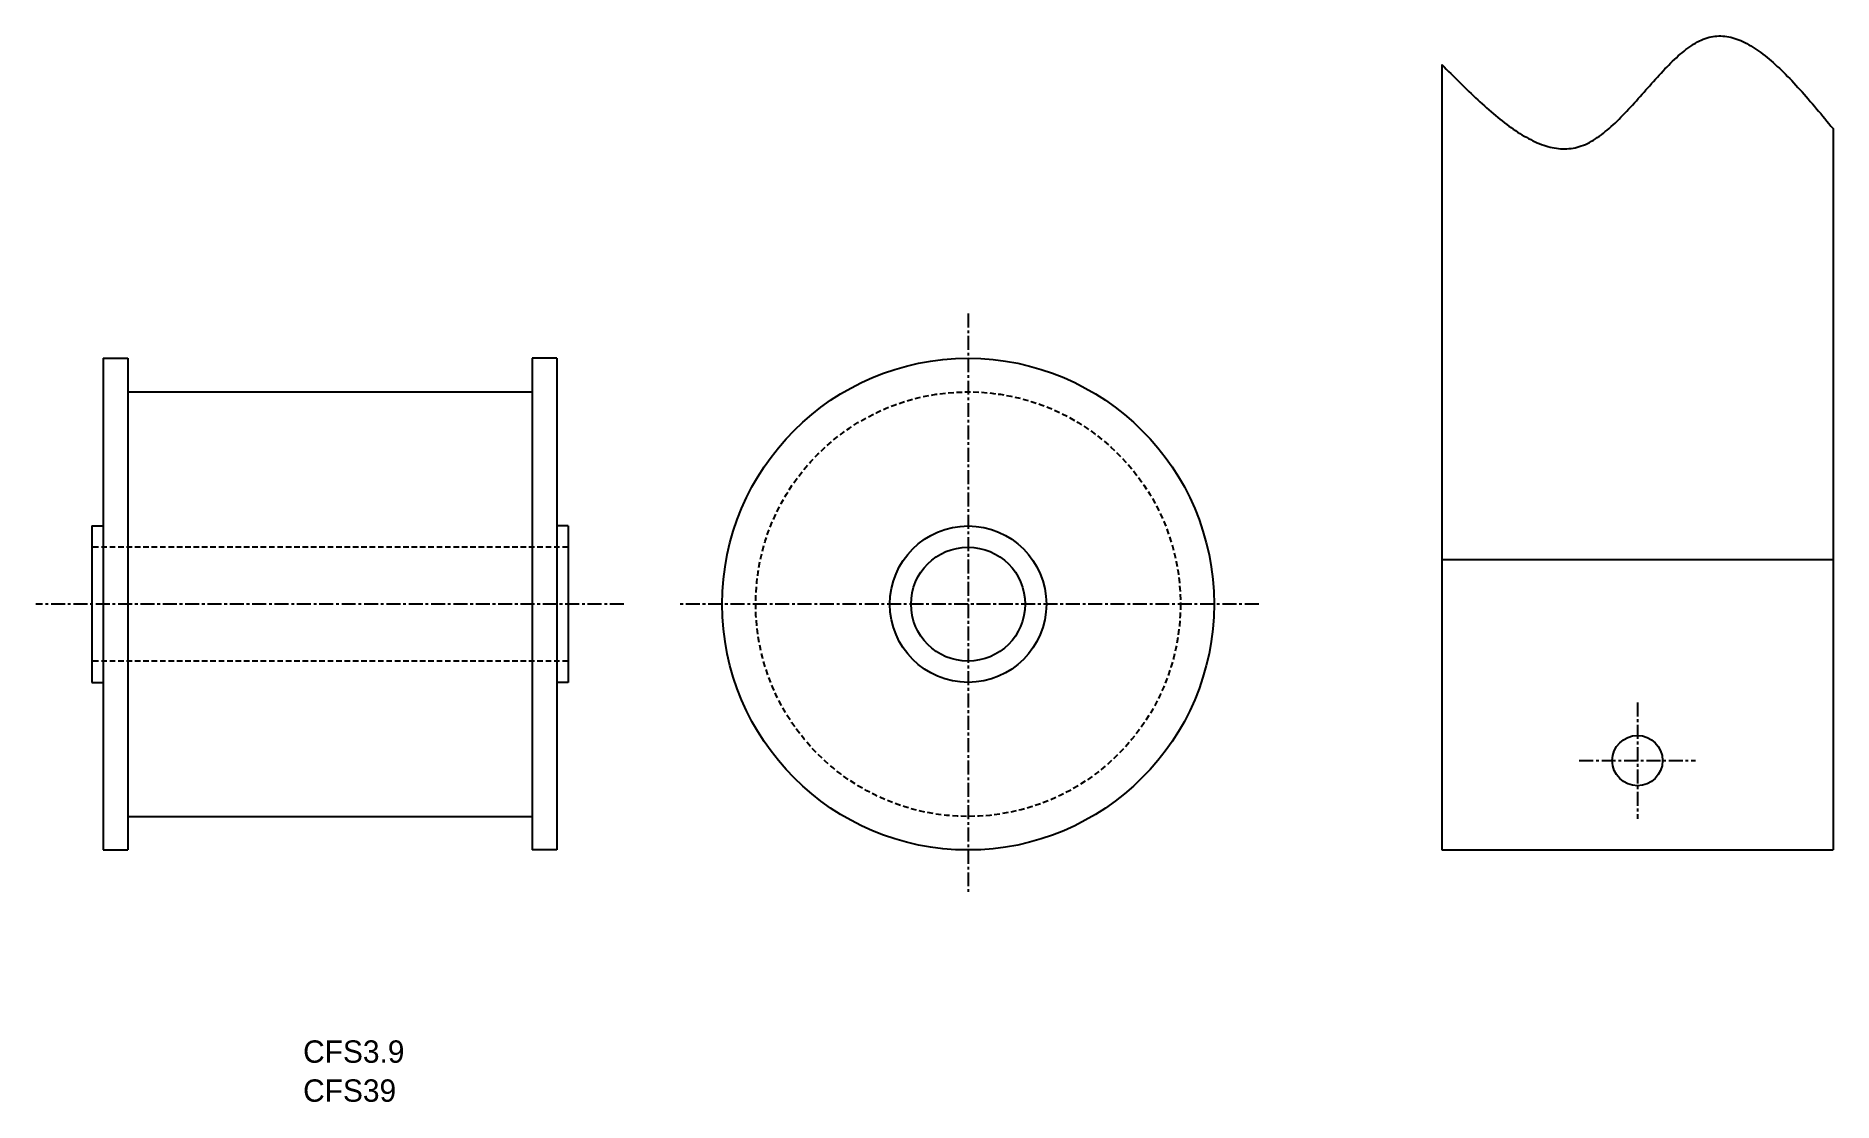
# Model space of a CAD drawing. Extents: x 72 to 233, y 87 to 182.
import ezdxf

# ---------------------------------------------------------------- set-up
doc = ezdxf.new("R2010")
doc.units = 0
doc.linetypes.add('CENTER', pattern=[2, 1.25, -0.25, 0.25, -0.25])
doc.linetypes.add('DASHED', pattern=[0.75, 0.5, -0.25])
doc.layers.get('0').update_dxf_attribs({"linetype": 'CONTINUOUS'})
doc.layers.add('CENTER', color=1, linetype='CENTER')

msp = doc.modelspace()

# ---------------------------------------------------------------- linework, layer by layer
at = {"color": 7, "linetype": 'CONTINUOUS'}
for p, q in [((198.27, 179.83), (198.27, 109.54)), ((233.27, 174.1), (233.27, 109.54)), ((78.5, 153.54), (78.5, 109.54)), ((78.5, 153.54), (80.72, 153.54)), ((80.72, 153.54), (80.72, 109.54)), ((119.1, 153.54), (116.88, 153.54)), ((116.88, 153.54), (116.88, 109.54)), ((119.1, 153.54), (119.1, 109.54)), ((80.72, 150.54), (116.88, 150.54)), ((77.5, 138.54), (77.5, 124.54)), ((77.5, 138.54), (78.5, 138.54)), ((120.1, 138.54), (119.1, 138.54)), ((120.1, 138.54), (120.1, 124.54)), ((198.27, 135.54), (233.27, 135.54)), ((77.5, 124.54), (78.5, 124.54)), ((120.1, 124.54), (119.1, 124.54)), ((80.72, 112.54), (116.88, 112.54)), ((78.5, 109.54), (80.72, 109.54)), ((119.1, 109.54), (116.88, 109.54)), ((198.27, 109.54), (233.27, 109.54))]:
    msp.add_line(p, q, dxfattribs=at)
at = {"color": 3, "linetype": 'DASHED'}
for p, q in [((120.1, 136.64), (77.5, 136.64)), ((120.1, 126.44), (77.5, 126.44))]:
    msp.add_line(p, q, dxfattribs=at)
at = {"color": 7}
msp.add_polyline3d([(198.27, 179.83, 0), (198.47, 179.63, 0), (198.67, 179.43, 0), (198.87, 179.22, 0), (199.07, 179.02, 0), (199.28, 178.82, 0), (199.48, 178.62, 0), (199.68, 178.42, 0), (199.88, 178.22, 0), (200.08, 178.02, 0), (200.28, 177.83, 0), (200.48, 177.63, 0), (200.68, 177.43, 0), (200.88, 177.24, 0), (201.08, 177.05, 0), (201.28, 176.86, 0), (201.48, 176.68, 0), (201.68, 176.49, 0), (201.88, 176.31, 0), (202.08, 176.13, 0), (202.28, 175.95, 0), (202.48, 175.77, 0), (202.68, 175.6, 0), (202.88, 175.43, 0), (203.08, 175.26, 0), (203.28, 175.1, 0), (203.47, 174.94, 0), (203.67, 174.78, 0), (203.87, 174.63, 0), (204.07, 174.48, 0), (204.26, 174.33, 0), (204.46, 174.19, 0), (204.66, 174.05, 0), (204.85, 173.92, 0), (205.05, 173.79, 0), (205.25, 173.66, 0), (205.44, 173.54, 0), (205.64, 173.43, 0), (205.83, 173.32, 0), (206.03, 173.21, 0), (206.22, 173.11, 0), (206.41, 173.01, 0), (206.61, 172.92, 0), (206.8, 172.84, 0), (206.99, 172.76, 0), (207.18, 172.68, 0), (207.38, 172.62, 0), (207.57, 172.55, 0), (207.76, 172.5, 0), (207.95, 172.45, 0), (208.14, 172.41, 0), (208.33, 172.37, 0), (208.52, 172.34, 0), (208.71, 172.32, 0), (208.89, 172.3, 0), (209.08, 172.29, 0), (209.27, 172.29, 0), (209.45, 172.29, 0), (209.64, 172.31, 0), (209.83, 172.33, 0), (210.01, 172.35, 0), (210.19, 172.39, 0), (210.38, 172.43, 0), (210.56, 172.49, 0), (210.74, 172.55, 0), (210.93, 172.61, 0), (211.11, 172.69, 0), (211.29, 172.77, 0), (211.47, 172.86, 0), (211.65, 172.96, 0), (211.83, 173.07, 0), (212.01, 173.18, 0), (212.18, 173.29, 0), (212.36, 173.42, 0), (212.54, 173.55, 0), (212.72, 173.68, 0), (212.89, 173.83, 0), (213.07, 173.97, 0), (213.24, 174.12, 0), (213.42, 174.28, 0), (213.59, 174.44, 0), (213.77, 174.6, 0), (213.94, 174.77, 0), (214.12, 174.94, 0), (214.29, 175.11, 0), (214.47, 175.29, 0), (214.64, 175.47, 0), (214.81, 175.65, 0), (214.98, 175.83, 0), (215.16, 176.02, 0), (215.33, 176.21, 0), (215.5, 176.4, 0), (215.67, 176.59, 0), (215.84, 176.78, 0), (216.01, 176.98, 0), (216.18, 177.17, 0), (216.36, 177.36, 0), (216.53, 177.56, 0), (216.7, 177.75, 0), (216.87, 177.94, 0), (217.04, 178.13, 0), (217.21, 178.32, 0), (217.38, 178.52, 0), (217.55, 178.7, 0), (217.72, 178.89, 0), (217.89, 179.07, 0), (218.06, 179.26, 0), (218.23, 179.44, 0), (218.4, 179.61, 0), (218.57, 179.79, 0), (218.74, 179.96, 0), (218.91, 180.12, 0), (219.08, 180.28, 0), (219.25, 180.44, 0), (219.42, 180.6, 0), (219.59, 180.75, 0), (219.77, 180.89, 0), (219.94, 181.03, 0), (220.11, 181.17, 0), (220.28, 181.3, 0), (220.45, 181.42, 0), (220.62, 181.54, 0), (220.79, 181.65, 0), (220.97, 181.75, 0), (221.14, 181.85, 0), (221.31, 181.94, 0), (221.48, 182.02, 0), (221.66, 182.1, 0), (221.83, 182.16, 0), (222.01, 182.22, 0), (222.18, 182.27, 0), (222.36, 182.31, 0), (222.53, 182.34, 0), (222.71, 182.37, 0), (222.88, 182.38, 0), (223.06, 182.39, 0), (223.23, 182.39, 0), (223.41, 182.38, 0), (223.59, 182.37, 0), (223.77, 182.34, 0), (223.94, 182.31, 0), (224.12, 182.27, 0), (224.3, 182.23, 0), (224.48, 182.17, 0), (224.66, 182.11, 0), (224.84, 182.05, 0), (225.01, 181.97, 0), (225.19, 181.89, 0), (225.37, 181.81, 0), (225.55, 181.71, 0), (225.74, 181.61, 0), (225.92, 181.51, 0), (226.1, 181.4, 0), (226.28, 181.28, 0), (226.46, 181.16, 0), (226.64, 181.03, 0), (226.82, 180.9, 0), (227, 180.76, 0), (227.19, 180.62, 0), (227.37, 180.47, 0), (227.55, 180.32, 0), (227.73, 180.17, 0), (227.92, 180, 0), (228.1, 179.84, 0), (228.28, 179.67, 0), (228.47, 179.5, 0), (228.65, 179.32, 0), (228.83, 179.14, 0), (229.02, 178.96, 0), (229.2, 178.77, 0), (229.39, 178.58, 0), (229.57, 178.39, 0), (229.75, 178.19, 0), (229.94, 177.99, 0), (230.12, 177.79, 0), (230.31, 177.59, 0), (230.49, 177.38, 0), (230.68, 177.17, 0), (230.86, 176.96, 0), (231.05, 176.75, 0), (231.23, 176.53, 0), (231.42, 176.32, 0), (231.6, 176.1, 0), (231.79, 175.88, 0), (231.97, 175.66, 0), (232.16, 175.44, 0), (232.34, 175.22, 0), (232.53, 175, 0), (232.71, 174.77, 0), (232.9, 174.55, 0), (233.08, 174.33, 0), (233.27, 174.1, 0)], dxfattribs=at)
at = {"color": 7, "linetype": 'CONTINUOUS'}
for centre, radius in [((155.89, 131.54), 22), ((155.89, 131.54), 7), ((155.89, 131.54), 5.1), ((215.77, 117.54), 2.25)]:
    msp.add_circle(centre, radius, dxfattribs=at)
at = {"color": 3, "linetype": 'DASHED'}
msp.add_circle((155.89, 131.54), 19, dxfattribs=at)
at = {"layer": 'CENTER', "color": 1, "linetype": 'CENTER'}
for p, q in [((155.89, 157.54), (155.89, 105.54)), ((125.1, 131.54), (72.5, 131.54)), ((181.89, 131.54), (129.89, 131.54)), ((215.77, 122.74), (215.77, 112.34)), ((210.57, 117.54), (220.97, 117.54))]:
    msp.add_line(p, q, dxfattribs=at)

# ---------------------------------------------------------------- texts
for s, p in [('CFS3.9', (96.4, 90.5)), ('CFS39', (96.4, 87.01))]:
    msp.add_text(s, height=2).set_placement(p)

doc.saveas('drawing.dxf')
